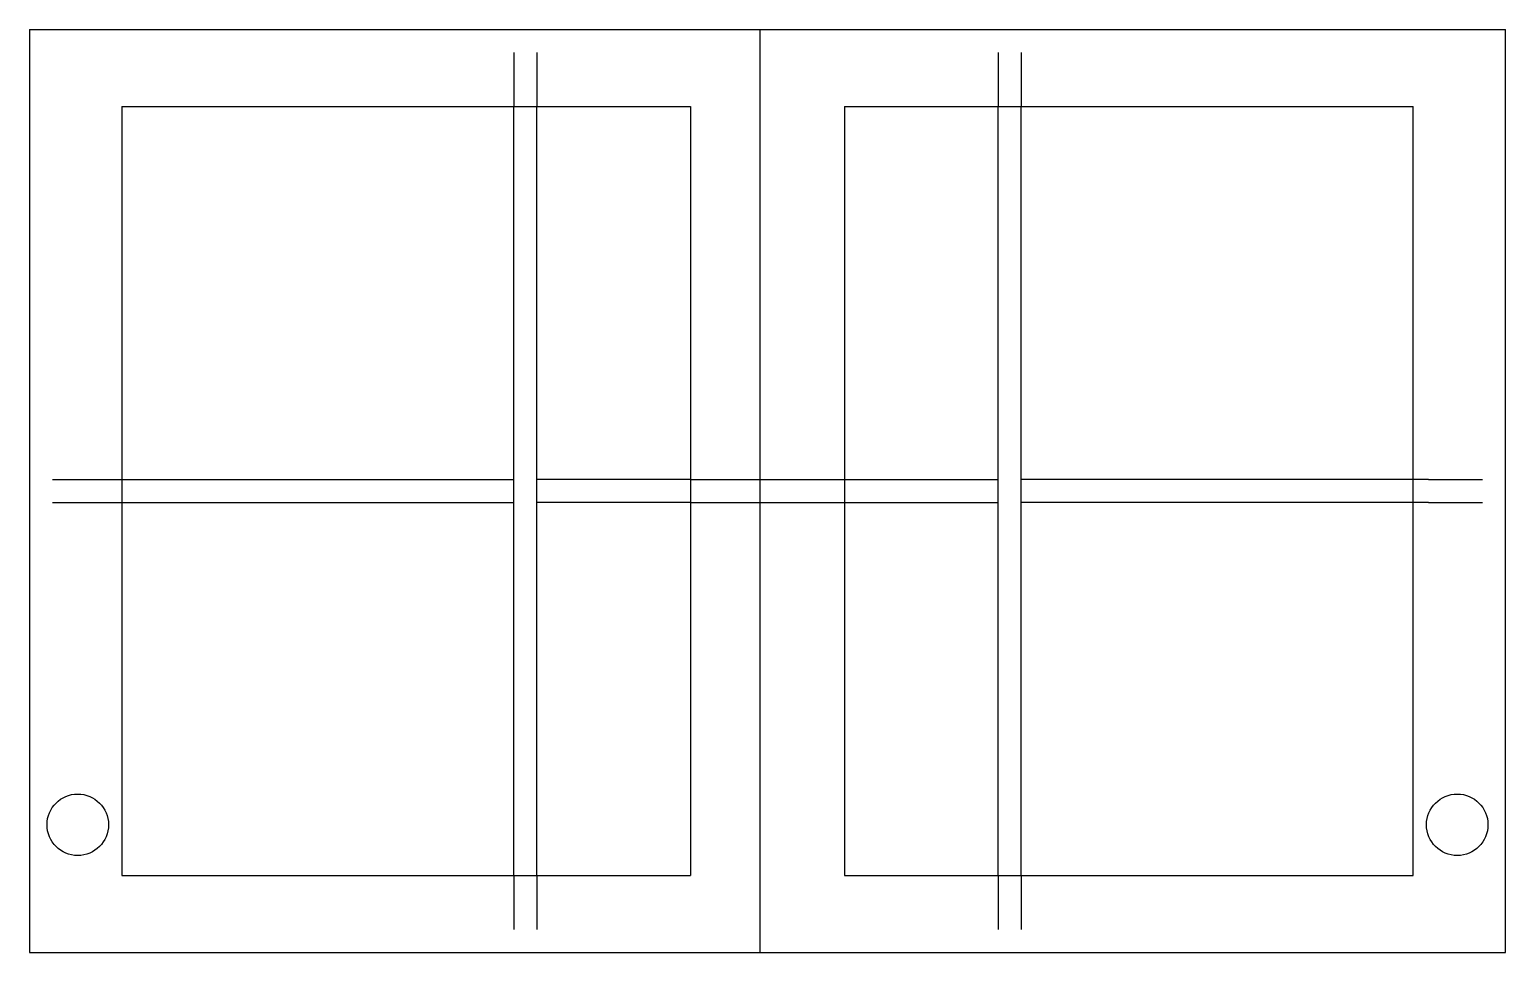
# Model space of a CAD drawing. Extents: x 0 to 48, y 54 to 84.
import ezdxf

# ---------------------------------------------------------------- set-up
doc = ezdxf.new("R2010")
doc.units = 0
doc.header["$LTSCALE"] = 3
doc.linetypes.add('HIDDEN', pattern=[0])
doc.layers.get('0').update_dxf_attribs({"linetype": 'CONTINUOUS'})
doc.layers.add('HID', color=7, linetype='HIDDEN')

msp = doc.modelspace()

# ---------------------------------------------------------------- linework, layer by layer
at = {"color": 0}
for p, q in [((0, 84), (0, 54)), ((0, 84), (48, 84)), ((23.75, 84), (23.75, 54)), ((48, 54), (48, 84)), ((3, 81.5), (21.5, 81.5)), ((3, 81.5), (3, 56.5)), ((15.75, 56.5), (15.75, 81.5)), ((16.5, 56.5), (16.5, 81.5)), ((21.5, 81.5), (21.5, 56.5)), ((26.5, 81.5), (26.5, 56.5)), ((26.5, 81.5), (45, 81.5)), ((31.5, 56.5), (31.5, 81.5)), ((32.25, 56.5), (32.25, 81.5)), ((45, 56.5), (45, 81.5)), ((2.5, 69.375), (15.75, 69.375)), ((21.5, 69.375), (16.5, 69.375)), ((26.5, 69.375), (31.5, 69.375)), ((45.5, 69.375), (32.25, 69.375)), ((2.5, 68.625), (15.75, 68.625)), ((21.5, 68.625), (16.5, 68.625)), ((26.5, 68.625), (31.5, 68.625)), ((45.5, 68.625), (32.25, 68.625)), ((3, 56.5), (21.5, 56.5)), ((26.5, 56.5), (45, 56.5)), ((0, 54), (48, 54))]:
    msp.add_line(p, q, dxfattribs=at)
for centre in [(1.569, 58.15), (46.431, 58.15)]:
    msp.add_circle(centre, 1, dxfattribs=at)
at = {"layer": 'HID', "color": 0}
for p, q in [((15.75, 83.25), (15.75, 81.5)), ((16.5, 83.25), (16.5, 81.5)), ((31.5, 83.25), (31.5, 81.5)), ((32.25, 83.25), (32.25, 81.5)), ((0.75, 69.375), (2.5, 69.375)), ((21.5, 69.375), (26.5, 69.375)), ((45.5, 69.375), (47.25, 69.375)), ((0.75, 68.625), (2.5, 68.625)), ((21.5, 68.625), (26.5, 68.625)), ((45.5, 68.625), (47.25, 68.625)), ((15.75, 56.5), (15.75, 54.75)), ((16.5, 56.5), (16.5, 54.75)), ((31.5, 56.5), (31.5, 54.75)), ((32.25, 56.5), (32.25, 54.75))]:
    msp.add_line(p, q, dxfattribs=at)

doc.saveas('drawing.dxf')
